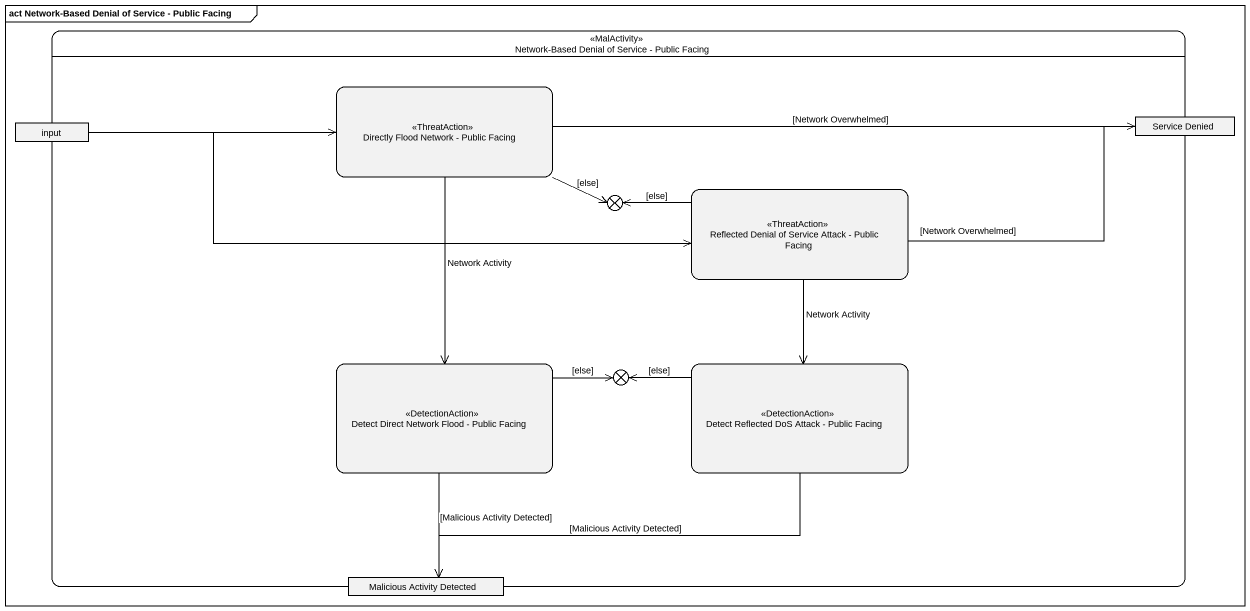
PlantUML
@startuml
mainframe act Network-Based Denial of Service - Public Facing
hide empty description
state "Network-Based Denial of Service - Public Facing" as Network_Based_Denial_of <<MalActivity>> {
  state input <<object>>
  state "Directly Flood Network - Public Facing" as Directly_Flood_Network <<ThreatAction>>
  state "Service Denied" as Service_Denied <<object>>
  state flowfinal1 <<end>>
  state "Reflected Denial of Service Attack - Public Facing" as Reflected_Denial_of_Service <<ThreatAction>>
  state "Detect Direct Network Flood - Public Facing" as Detect_Direct_Network_Flood <<DetectionAction>>
  state flowfinal2 <<end>>
  state "Detect Reflected DoS Attack - Public Facing" as Detect_Reflected_DoS_Attack <<DetectionAction>>
  state "Malicious Activity Detected" as Malicious_Activity_Detected <<object>>
}
input -right-> Directly_Flood_Network
input -right-> Reflected_Denial_of_Service
Directly_Flood_Network -right-> Service_Denied : [Network Overwhelmed]
Directly_Flood_Network -right-> flowfinal1 : [else]
Directly_Flood_Network --> Detect_Direct_Network_Flood : Network Activity
Reflected_Denial_of_Service -right-> Service_Denied : [Network Overwhelmed]
Reflected_Denial_of_Service -left-> flowfinal1 : [else]
Reflected_Denial_of_Service --> Detect_Reflected_DoS_Attack : Network Activity
Detect_Direct_Network_Flood -right-> flowfinal2 : [else]
Detect_Direct_Network_Flood --> Malicious_Activity_Detected : [Malicious Activity Detected]
Detect_Reflected_DoS_Attack -left-> flowfinal2 : [else]
Detect_Reflected_DoS_Attack -left-> Malicious_Activity_Detected : [Malicious Activity Detected]
@enduml
